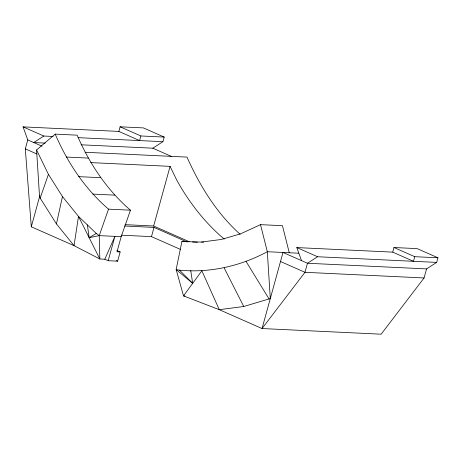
<?xml version="1.0" encoding="UTF-8"?>
<svg xmlns="http://www.w3.org/2000/svg" width="461" height="461" viewBox="0 0 461 461"><rect width="100%" height="100%" fill="white"/><g stroke="black" fill="none" stroke-linecap="round" stroke-linejoin="round"><path stroke-width="0.69" d="M203.687 242.14L181.893 241.501L176.16 269.547L183.507 295.881L219.292 309.688L262.044 328.543L381.138 334.196L424.074 277.96L426.569 268.907L436.682 262.395L437.95 257.785L417.17 248.623L393.982 247.522L392.714 252.132L296.809 247.58L301.529 260.632M62.46 196.582L78.491 216.388L74.042 245.644L56.444 223.902L62.46 196.582L48.422 174.333L36.575 149.969L55.211 134.128L77.148 135.171C89.411 163.569 106.866 189.949 130.463 210.193L121.18 236.672L117.019 251.787L120.148 251.937L117.613 261.156L108.208 260.713L104.831 259.22L99.835 258.984L74.042 245.644L31.29 226.795L25.309 148.863L27.775 139.919L23.05 126.873L118.829 131.414L139.602 140.576L140.876 135.966L164.191 137.073L162.923 141.683L152.81 148.194L81.067 144.789M31.29 226.795L39.923 195.447M118.829 131.414L120.096 126.804L143.417 127.91L164.191 137.073M108.208 260.713L114.91 236.372L104.831 259.22M125.046 224.651L153.651 226.011L170.08 166.363L90.696 162.6M121.387 235.196L151.473 236.626L154.014 227.406L186.895 241.904M437.95 257.785L414.756 256.685L413.488 261.295L392.714 252.132M56.444 223.902L40.182 198.132L48.422 174.333M121.18 236.672L99.242 235.629L96.28 233.462L78.491 216.388L99.835 258.984L99.242 235.629L108.525 209.15C84.928 188.906 67.473 162.531 55.211 134.128M53.119 136.473L43.83 136.03L33.716 142.541L45.195 143.089M436.682 262.395L317.583 256.742L307.475 263.254L304.98 272.307L262.044 328.543L282.996 252.461L307.475 263.254L426.569 268.907M87.383 224.928L89.163 237.686L96.28 233.462M289.266 252.761L282.449 225.694L260.511 224.651L240.527 233.848L221.205 239.478L201.566 242.037M190.704 270.486L192.686 283.336L176.16 269.547L179.542 270.181C209.905 273.108 240.55 266.124 267.328 251.718L298.607 253.204M184.936 295.945L183.507 295.881L201.866 270.791L219.292 309.688L243.754 306.496L270.296 298.572L267.328 251.718L260.511 224.651M89.163 237.686L99.242 235.629M78.134 137.66L162.923 141.683M85.106 152.274L187.01 157.109C199.746 185.766 216.612 213.172 240.112 234.263M66.349 157.045L88.287 158.083M78.722 176.649L100.659 177.687M92.851 194.098L114.789 195.141M108.525 209.15L130.463 210.193M124.643 226.011L154.014 227.406M181.893 241.501L188.261 241.8M192.508 242.002L197.464 242.238M424.074 277.96L304.98 272.307L280.507 261.514M120.096 126.804L140.876 135.966M393.982 247.522L414.756 256.685M152.81 148.194L171.342 156.365M23.05 126.873L43.83 136.03M296.809 247.58L317.583 256.742M27.775 139.919L42.02 146.206M25.309 148.863L36.903 153.98M153.651 226.011L189.229 241.697M151.473 236.626L180.407 249.384M116.864 250.484L120.148 251.937M116.293 260.574L117.613 261.156M179.542 270.181L192.686 283.336M246.082 261.491L269.155 299.097M224.155 267.881L243.754 306.496M170.08 166.363L176.92 180.435A242.279 185.138 -87.3 0 0 224.248 239.115M40.182 198.132L39.548 196.824L36.575 149.969"/></g></svg>
